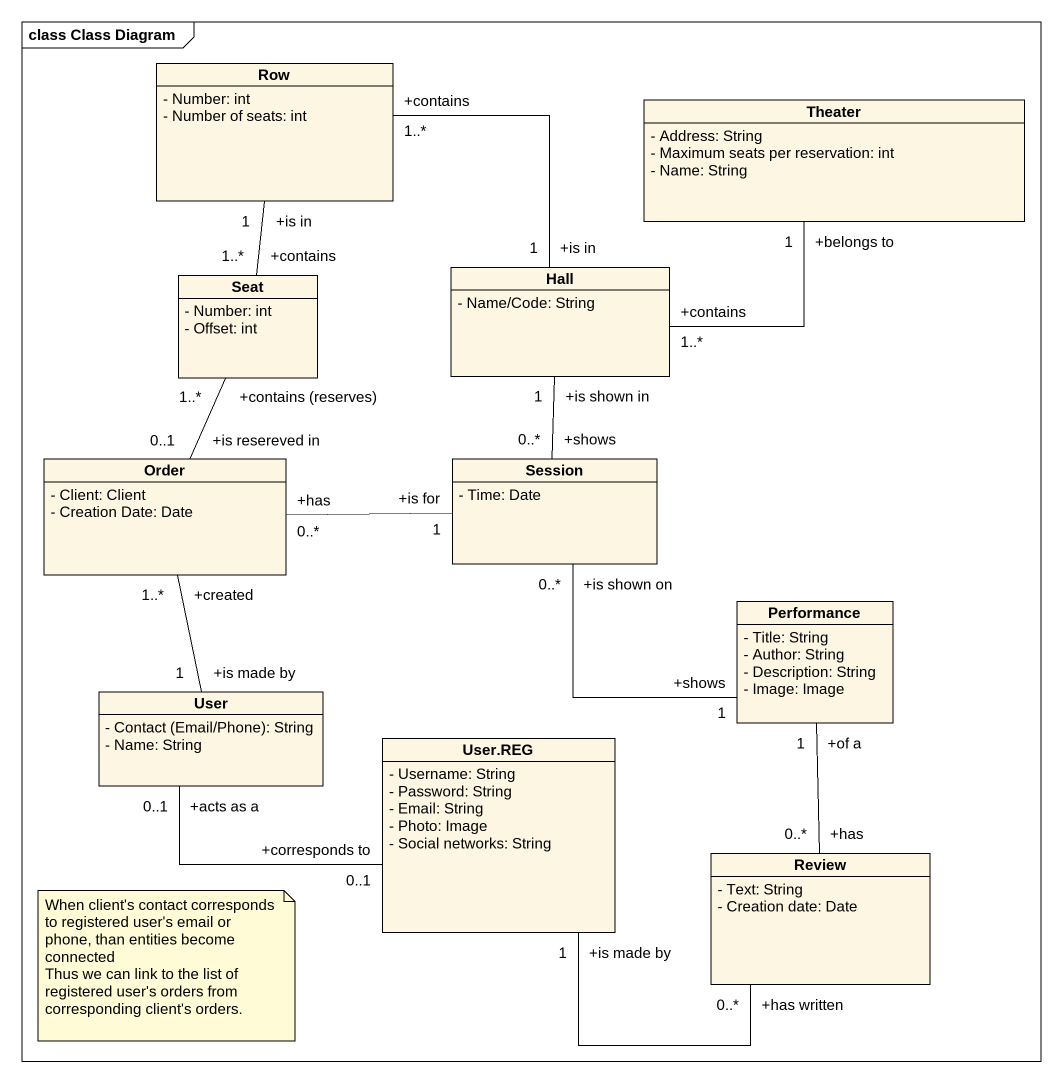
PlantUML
@startuml
mainframe class Class Diagram
hide circle
hide empty members
skinparam classAttributeIconSize 0
class Row {
  - Number: int
  - Number of seats: int
}
class Theater {
  - Address: String
  - Maximum seats per reservation: int
  - Name: String
}
class Seat {
  - Number: int
  - Offset: int
}
class Hall {
  - Name/Code: String
}
class Order {
  - Client: Client
  - Creation Date: Date
}
class Session {
  - Time: Date
}
class Performance {
  - Title: String
  - Author: String
  - Description: String
  - Image: Image
}
class User {
  {field} - Contact (Email/Phone): String
  - Name: String
}
class "User.REG" as User_REG {
  - Username: String
  - Password: String
  - Email: String
  - Photo: Image
  - Social networks: String
}
class Review {
  - Text: String
  - Creation date: Date
}
Row "+is in\n1" -- "+contains\n1..*" Seat
Row "+contains\n1..*" -- "+is in\n1" Hall
Seat "+contains (reserves)\n1..*" -- "+is resereved in\n0..1" Order
Hall "+contains\n1..*" -right- "+belongs to\n1" Theater
Order "+created\n1..*" -- "+is made by\n1" User
Session "+shows\n0..*" -up- "+is shown in\n1" Hall
Session "+is for\n1" -left- "+has\n0..*" Order
Session "+is shown on\n0..*" -right- "+shows\n1" Performance
Performance "+of a\n1" -- "+has\n0..*" Review
User "+acts as a\n0..1" -right- "+corresponds to\n0..1" User_REG
User_REG "+is made by\n1" -right- "+has written\n0..*" Review
note as N1
  When client's contact corresponds to registered user's email or phone, than entities become connected
  Thus we can link to the list of registered user's orders from corresponding client's orders.
end note
@enduml
